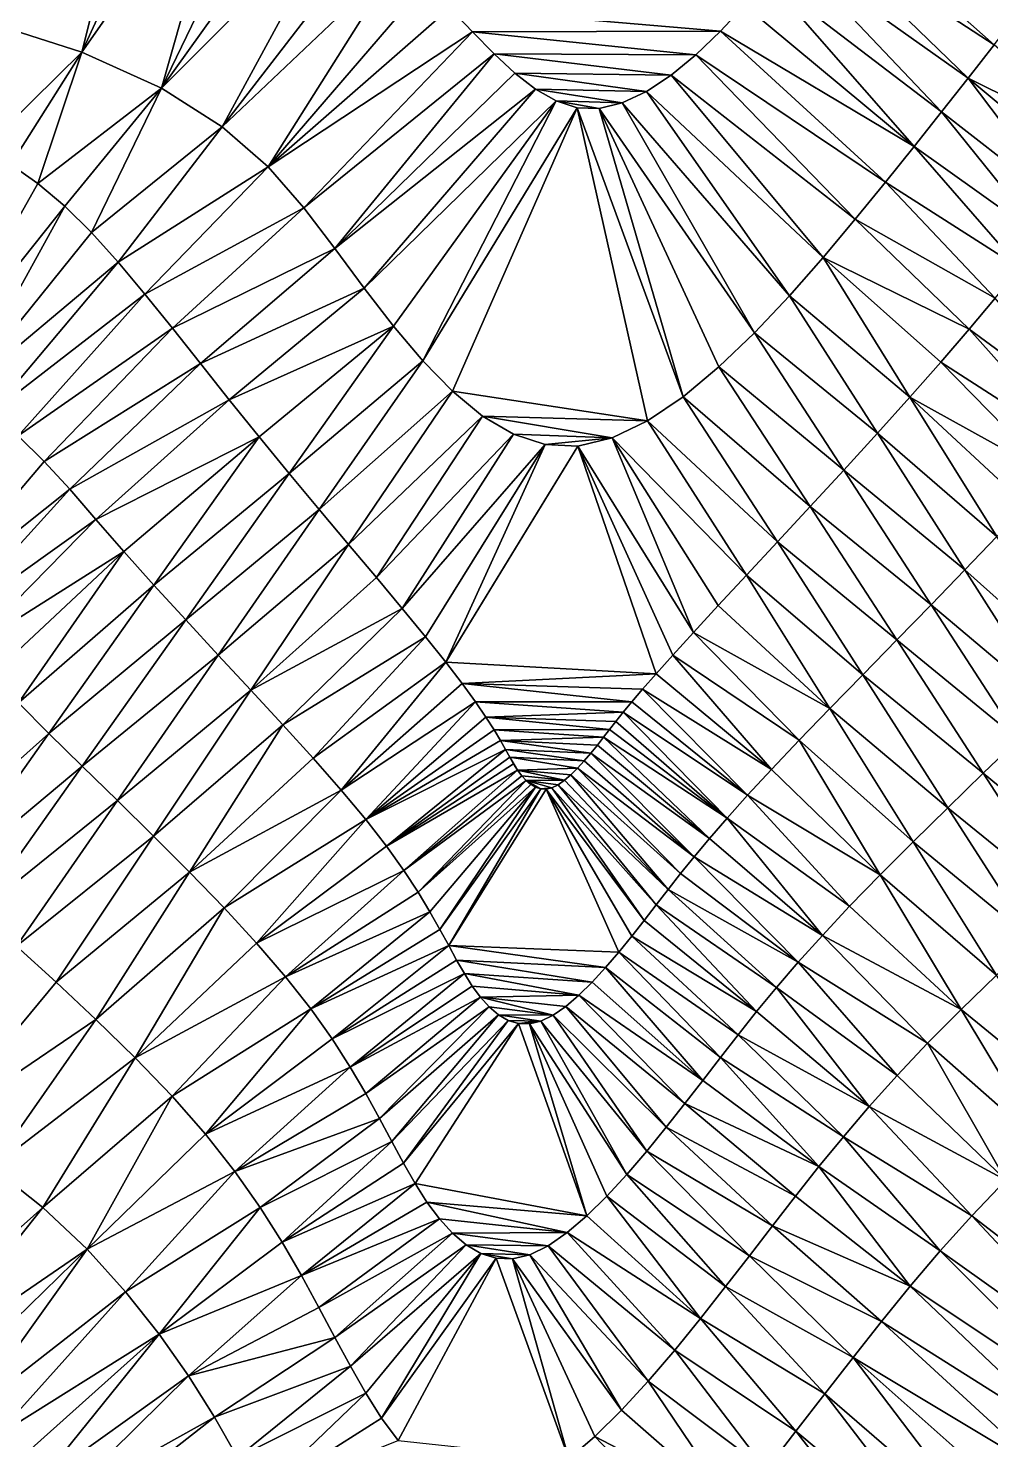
# Model space of a CAD drawing. Header units: metres. Extents: x 0 to 433, y 0 to 317.
# Drawn here: x 168.59 to 174.14, y 261.78 to 269.91 of the extents above; entities that cross this region are included whole.
import ezdxf

# ---------------------------------------------------------------- set-up
doc = ezdxf.new("R2010")
doc.units = ezdxf.units.M
doc.layers.add('TERRAIN_TIN', color=8, linetype='Continuous')

msp = doc.modelspace()

# ---------------------------------------------------------------- linework, layer by layer
at = {"layer": 'TERRAIN_TIN'}
for points in [[(168.8979, 269.7689, 5), (169.2764, 271.2809, 4), (168.2984, 269.9597, 5)], [(168.8979, 269.7689, 5), (169.5325, 271.1491, 4), (169.2764, 271.2809, 4)], [(169.5325, 271.1491, 4), (168.8979, 269.7689, 5), (169.7709, 271.0139, 4)], [(169.7709, 271.0139, 4), (168.8979, 269.7689, 5), (169.3584, 269.5602, 5)], [(169.9925, 270.876, 4), (169.7709, 271.0139, 4), (169.3584, 269.5602, 5)], [(169.9925, 270.876, 4), (169.3584, 269.5602, 5), (170.1981, 270.7358, 4)], [(169.3584, 269.5602, 5), (170.3887, 270.594, 4), (170.1981, 270.7358, 4)], [(174.1537, 269.8113, 5), (173.1977, 270.6584, 4), (173.0897, 270.5048, 4)], [(173.1977, 270.6584, 4), (174.1537, 269.8113, 5), (174.3017, 270.0019, 5)], [(170.3887, 270.594, 4), (169.3584, 269.5602, 5), (169.707, 269.3382, 5)], [(170.5652, 270.451, 4), (170.3887, 270.594, 4), (169.707, 269.3382, 5)], [(174.0044, 269.6192, 5), (173.0897, 270.5048, 4), (172.9742, 270.3491, 4)], [(174.1537, 269.8113, 5), (173.0897, 270.5048, 4), (174.0044, 269.6192, 5)], [(170.7285, 270.3076, 4), (170.5652, 270.451, 4), (169.707, 269.3382, 5)], [(172.8493, 270.1914, 4), (173.8519, 269.4241, 5), (172.9742, 270.3491, 4)], [(173.8519, 269.4241, 5), (174.0044, 269.6192, 5), (172.9742, 270.3491, 4)], [(169.9712, 269.1074, 5), (170.7285, 270.3076, 4), (169.707, 269.3382, 5)], [(170.7285, 270.3076, 4), (169.9712, 269.1074, 5), (170.8795, 270.1642, 4)], [(172.8493, 270.1914, 4), (172.7165, 270.0361, 4), (173.6941, 269.2246, 5)], [(173.8519, 269.4241, 5), (172.8493, 270.1914, 4), (173.6941, 269.2246, 5)], [(169.9712, 269.1074, 5), (171.0193, 270.0221, 4), (170.8795, 270.1642, 4)], [(171.0193, 270.0221, 4), (169.9712, 269.1074, 5), (171.15, 269.8853, 4)], [(172.5781, 269.8883, 4), (172.7165, 270.0361, 4), (171.0193, 270.0221, 4)], [(172.5781, 269.8883, 4), (171.0193, 270.0221, 4), (171.15, 269.8853, 4)], [(172.7165, 270.0361, 4), (172.5781, 269.8883, 4), (173.6941, 269.2246, 5)], [(168.3254, 269.2028, 6), (168.8979, 269.7689, 5), (168.2984, 269.9597, 5)], [(171.15, 269.8853, 4), (169.9712, 269.1074, 5), (170.1781, 268.8724, 5)], [(171.2742, 269.7587, 4), (171.15, 269.8853, 4), (170.1781, 268.8724, 5)], [(172.4362, 269.7532, 4), (172.5781, 269.8883, 4), (171.15, 269.8853, 4)], [(171.2742, 269.7587, 4), (172.4362, 269.7532, 4), (171.15, 269.8853, 4)], [(172.4362, 269.7532, 4), (173.5289, 269.019, 5), (172.5781, 269.8883, 4)], [(172.5781, 269.8883, 4), (173.5289, 269.019, 5), (173.6941, 269.2246, 5)], [(168.8979, 269.7689, 5), (168.3254, 269.2028, 6), (168.4889, 269.1207, 6)], [(168.6454, 269.0127, 6), (168.8979, 269.7689, 5), (168.4889, 269.1207, 6)], [(168.8979, 269.7689, 5), (168.6454, 269.0127, 6), (169.3584, 269.5602, 5)], [(174.8679, 269.1902, 6), (174.1537, 269.8113, 5), (174.0044, 269.6192, 5)], [(170.3552, 268.6377, 5), (171.2742, 269.7587, 4), (170.1781, 268.8724, 5)], [(171.394, 269.6469, 4), (171.2742, 269.7587, 4), (170.3552, 268.6377, 5)], [(171.394, 269.6469, 4), (172.2931, 269.636, 4), (171.2742, 269.7587, 4)], [(172.2931, 269.636, 4), (172.4362, 269.7532, 4), (171.2742, 269.7587, 4)], [(173.3543, 268.806, 5), (172.4362, 269.7532, 4), (172.2931, 269.636, 4)], [(173.5289, 269.019, 5), (172.4362, 269.7532, 4), (173.3543, 268.806, 5)], [(171.394, 269.6469, 4), (170.3552, 268.6377, 5), (171.512, 269.5548, 4)], [(172.1509, 269.5419, 4), (171.394, 269.6469, 4), (171.512, 269.5548, 4)], [(171.394, 269.6469, 4), (172.1509, 269.5419, 4), (172.2931, 269.636, 4)], [(172.2931, 269.636, 4), (172.1509, 269.5419, 4), (173.1691, 268.5857, 5)], [(173.3543, 268.806, 5), (172.2931, 269.636, 4), (173.1691, 268.5857, 5)], [(173.8519, 269.4241, 5), (174.58, 268.8568, 6), (174.0044, 269.6192, 5)], [(174.8679, 269.1902, 6), (174.0044, 269.6192, 5), (174.7206, 269.0221, 6)], [(174.0044, 269.6192, 5), (174.58, 268.8568, 6), (174.7206, 269.0221, 6)], [(168.6454, 269.0127, 6), (168.7999, 268.881, 6), (169.3584, 269.5602, 5)], [(168.7999, 268.881, 6), (168.9534, 268.7288, 6), (169.3584, 269.5602, 5)], [(169.3584, 269.5602, 5), (168.9534, 268.7288, 6), (169.707, 269.3382, 5)], [(171.512, 269.5548, 4), (170.3552, 268.6377, 5), (170.5254, 268.4082, 5)], [(171.6305, 269.487, 4), (171.512, 269.5548, 4), (170.5254, 268.4082, 5)], [(172.012, 269.4761, 4), (172.1509, 269.5419, 4), (171.512, 269.5548, 4)], [(171.6305, 269.487, 4), (172.012, 269.4761, 4), (171.512, 269.5548, 4)], [(172.1509, 269.5419, 4), (172.012, 269.4761, 4), (172.9748, 268.3648, 5)], [(172.1509, 269.5419, 4), (172.9748, 268.3648, 5), (173.1691, 268.5857, 5)], [(170.6944, 268.1902, 5), (171.6305, 269.487, 4), (170.5254, 268.4082, 5)], [(171.6305, 269.487, 4), (170.6944, 268.1902, 5), (170.8634, 267.9905, 5)], [(171.7519, 269.4484, 4), (171.6305, 269.487, 4), (170.8634, 267.9905, 5)], [(171.0339, 267.8157, 5), (171.7519, 269.4484, 4), (170.8634, 267.9905, 5)], [(171.7519, 269.4484, 4), (171.0339, 267.8157, 5), (172.1565, 267.6441, 5)], [(171.6305, 269.487, 4), (171.7519, 269.4484, 4), (171.8785, 269.4437, 4)], [(172.012, 269.4761, 4), (171.6305, 269.487, 4), (171.8785, 269.4437, 4)], [(172.3624, 267.783, 5), (171.7519, 269.4484, 4), (172.1565, 267.6441, 5)], [(171.8785, 269.4437, 4), (171.7519, 269.4484, 4), (172.3624, 267.783, 5)], [(172.012, 269.4761, 4), (171.8785, 269.4437, 4), (172.774, 268.1518, 5)], [(171.8785, 269.4437, 4), (172.569, 267.9551, 5), (172.774, 268.1518, 5)], [(171.8785, 269.4437, 4), (172.3624, 267.783, 5), (172.569, 267.9551, 5)], [(172.9748, 268.3648, 5), (172.012, 269.4761, 4), (172.774, 268.1518, 5)], [(174.4424, 268.6918, 6), (173.8519, 269.4241, 5), (173.6941, 269.2246, 5)], [(174.58, 268.8568, 6), (173.8519, 269.4241, 5), (174.4424, 268.6918, 6)], [(168.9534, 268.7288, 6), (169.1073, 268.559, 6), (169.707, 269.3382, 5)], [(169.1073, 268.559, 6), (169.9712, 269.1074, 5), (169.707, 269.3382, 5)], [(173.5289, 269.019, 5), (174.3041, 268.5244, 6), (173.6941, 269.2246, 5)], [(174.3041, 268.5244, 6), (174.4424, 268.6918, 6), (173.6941, 269.2246, 5)], [(168.0168, 267.8978, 7), (168.6454, 269.0127, 6), (168.4889, 269.1207, 6)], [(169.9712, 269.1074, 5), (169.1073, 268.559, 6), (169.2625, 268.3747, 6)], [(169.9712, 269.1074, 5), (169.2625, 268.3747, 6), (170.1781, 268.8724, 5)], [(168.7999, 268.881, 6), (168.6454, 269.0127, 6), (168.0168, 267.8978, 7)], [(173.5289, 269.019, 5), (173.3543, 268.806, 5), (174.1612, 268.3522, 6)], [(174.3041, 268.5244, 6), (173.5289, 269.019, 5), (174.1612, 268.3522, 6)], [(168.2046, 267.8027, 7), (168.7999, 268.881, 6), (168.0168, 267.8978, 7)], [(168.9534, 268.7288, 6), (168.7999, 268.881, 6), (168.2046, 267.8027, 7)], [(169.2625, 268.3747, 6), (169.4203, 268.1789, 6), (170.1781, 268.8724, 5)], [(169.4203, 268.1789, 6), (170.3552, 268.6377, 5), (170.1781, 268.8724, 5)], [(174.0101, 268.1726, 6), (173.3543, 268.806, 5), (173.1691, 268.5857, 5)], [(173.3543, 268.806, 5), (174.0101, 268.1726, 6), (174.1612, 268.3522, 6)], [(169.1073, 268.559, 6), (168.9534, 268.7288, 6), (168.2046, 267.8027, 7)], [(169.4203, 268.1789, 6), (169.5817, 267.9747, 6), (170.3552, 268.6377, 5)], [(170.3552, 268.6377, 5), (169.5817, 267.9747, 6), (170.5254, 268.4082, 5)], [(169.1073, 268.559, 6), (168.2046, 267.8027, 7), (168.3743, 267.6889, 7)], [(169.2625, 268.3747, 6), (169.1073, 268.559, 6), (168.3743, 267.6889, 7)], [(172.9748, 268.3648, 5), (173.6696, 267.7818, 6), (173.1691, 268.5857, 5)], [(173.847, 267.9829, 6), (174.0101, 268.1726, 6), (173.1691, 268.5857, 5)], [(173.6696, 267.7818, 6), (173.847, 267.9829, 6), (173.1691, 268.5857, 5)], [(169.5817, 267.9747, 6), (169.7479, 267.7651, 6), (170.5254, 268.4082, 5)], [(169.7479, 267.7651, 6), (170.6944, 268.1902, 5), (170.5254, 268.4082, 5)], [(168.5312, 267.5579, 7), (169.2625, 268.3747, 6), (168.3743, 267.6889, 7)], [(169.4203, 268.1789, 6), (169.2625, 268.3747, 6), (168.5312, 267.5579, 7)], [(173.4816, 267.573, 6), (172.9748, 268.3648, 5), (172.774, 268.1518, 5)], [(173.4816, 267.573, 6), (173.6696, 267.7818, 6), (172.9748, 268.3648, 5)], [(174.0101, 268.1726, 6), (174.7563, 267.6247, 7), (174.1612, 268.3522, 6)], [(169.4203, 268.1789, 6), (168.5312, 267.5579, 7), (168.6809, 267.4112, 7)], [(169.5817, 267.9747, 6), (169.4203, 268.1789, 6), (168.6809, 267.4112, 7)], [(170.6944, 268.1902, 5), (169.7479, 267.7651, 6), (169.9194, 267.5532, 6)], [(170.6944, 268.1902, 5), (169.9194, 267.5532, 6), (170.0933, 267.3419, 6)], [(170.8634, 267.9905, 5), (170.6944, 268.1902, 5), (170.0933, 267.3419, 6)], [(172.774, 268.1518, 5), (172.569, 267.9551, 5), (173.2882, 267.3612, 6)], [(173.4816, 267.573, 6), (172.774, 268.1518, 5), (173.2882, 267.3612, 6)], [(174.0101, 268.1726, 6), (173.847, 267.9829, 6), (174.6284, 267.4799, 7)], [(174.7563, 267.6247, 7), (174.0101, 268.1726, 6), (174.6284, 267.4799, 7)], [(169.5817, 267.9747, 6), (168.6809, 267.4112, 7), (168.8287, 267.2504, 7)], [(169.7479, 267.7651, 6), (169.5817, 267.9747, 6), (168.8287, 267.2504, 7)], [(170.2662, 267.1342, 6), (170.8634, 267.9905, 5), (170.0933, 267.3419, 6)], [(170.2662, 267.1342, 6), (171.0339, 267.8157, 5), (170.8634, 267.9905, 5)], [(173.6696, 267.7818, 6), (174.4913, 267.3262, 7), (173.847, 267.9829, 6)], [(173.847, 267.9829, 6), (174.4913, 267.3262, 7), (174.6284, 267.4799, 7)], [(172.569, 267.9551, 5), (172.3624, 267.783, 5), (173.0945, 267.1512, 6)], [(172.569, 267.9551, 5), (173.0945, 267.1512, 6), (173.2882, 267.3612, 6)], [(171.0339, 267.8157, 5), (170.2662, 267.1342, 6), (170.4347, 266.9332, 6)], [(171.0339, 267.8157, 5), (170.4347, 266.9332, 6), (171.2072, 267.6725, 5)], [(171.0339, 267.8157, 5), (171.2072, 267.6725, 5), (172.1565, 267.6441, 5)], [(168.9802, 267.077, 7), (169.7479, 267.7651, 6), (168.8287, 267.2504, 7)], [(169.7479, 267.7651, 6), (168.9802, 267.077, 7), (169.9194, 267.5532, 6)], [(172.9059, 266.9478, 6), (172.3624, 267.783, 5), (172.1565, 267.6441, 5)], [(172.3624, 267.783, 5), (172.9059, 266.9478, 6), (173.0945, 267.1512, 6)], [(173.6696, 267.7818, 6), (173.4816, 267.573, 6), (174.1696, 266.9786, 7)], [(174.3396, 267.1598, 7), (173.6696, 267.7818, 6), (174.1696, 266.9786, 7)], [(174.4913, 267.3262, 7), (173.6696, 267.7818, 6), (174.3396, 267.1598, 7)], [(170.4347, 266.9332, 6), (170.5953, 266.7418, 6), (171.2072, 267.6725, 5)], [(170.5953, 266.7418, 6), (171.3845, 267.5675, 5), (171.2072, 267.6725, 5)], [(171.2072, 267.6725, 5), (171.9539, 267.5467, 5), (172.1565, 267.6441, 5)], [(171.3845, 267.5675, 5), (171.9539, 267.5467, 5), (171.2072, 267.6725, 5)], [(171.3845, 267.5675, 5), (170.5953, 266.7418, 6), (170.7445, 266.563, 6)], [(171.5673, 267.5075, 5), (171.3845, 267.5675, 5), (170.7445, 266.563, 6)], [(171.5673, 267.5075, 5), (171.9539, 267.5467, 5), (171.3845, 267.5675, 5)], [(171.9539, 267.5467, 5), (172.7274, 266.7559, 6), (172.1565, 267.6441, 5)], [(172.7274, 266.7559, 6), (172.9059, 266.9478, 6), (172.1565, 267.6441, 5)], [(173.985, 266.7857, 7), (173.4816, 267.573, 6), (173.2882, 267.3612, 6)], [(173.4816, 267.573, 6), (173.985, 266.7857, 7), (174.1696, 266.9786, 7)], [(168.5312, 267.5579, 7), (167.9552, 266.5569, 8), (168.6809, 267.4112, 7)], [(168.9802, 267.077, 7), (169.1406, 266.8925, 7), (169.9194, 267.5532, 6)], [(169.1406, 266.8925, 7), (169.3139, 266.6988, 7), (169.9194, 267.5532, 6)], [(169.9194, 267.5532, 6), (169.3139, 266.6988, 7), (170.0933, 267.3419, 6)], [(170.8788, 266.3998, 6), (171.5673, 267.5075, 5), (170.7445, 266.563, 6)], [(170.8788, 266.3998, 6), (170.9949, 266.2551, 6), (171.5673, 267.5075, 5)], [(171.5673, 267.5075, 5), (170.9949, 266.2551, 6), (171.7569, 267.4992, 5)], [(170.9949, 266.2551, 6), (172.2068, 266.1881, 6), (171.7569, 267.4992, 5)], [(171.9539, 267.5467, 5), (171.5673, 267.5075, 5), (171.7569, 267.4992, 5)], [(172.4215, 266.4257, 6), (171.9539, 267.5467, 5), (171.7569, 267.4992, 5)], [(172.303, 266.2957, 6), (172.4215, 266.4257, 6), (171.7569, 267.4992, 5)], [(172.2068, 266.1881, 6), (172.303, 266.2957, 6), (171.7569, 267.4992, 5)], [(172.4215, 266.4257, 6), (172.5642, 266.5803, 6), (171.9539, 267.5467, 5)], [(172.5642, 266.5803, 6), (172.7274, 266.7559, 6), (171.9539, 267.5467, 5)], [(168.6809, 267.4112, 7), (167.9552, 266.5569, 8), (168.8287, 267.2504, 7)], [(169.3139, 266.6988, 7), (169.4969, 266.4988, 7), (170.0933, 267.3419, 6)], [(169.4969, 266.4988, 7), (170.2662, 267.1342, 6), (170.0933, 267.3419, 6)], [(173.0945, 267.1512, 6), (173.7911, 266.5856, 7), (173.2882, 267.3612, 6)], [(173.7911, 266.5856, 7), (173.985, 266.7857, 7), (173.2882, 267.3612, 6)], [(167.9552, 266.5569, 8), (168.0993, 266.4478, 8), (168.8287, 267.2504, 7)], [(168.0993, 266.4478, 8), (168.9802, 267.077, 7), (168.8287, 267.2504, 7)], [(169.4969, 266.4988, 7), (169.6848, 266.2958, 7), (170.2662, 267.1342, 6)], [(170.2662, 267.1342, 6), (169.6848, 266.2958, 7), (170.4347, 266.9332, 6)], [(172.9059, 266.9478, 6), (173.5933, 266.3829, 7), (173.0945, 267.1512, 6)], [(173.5933, 266.3829, 7), (173.7911, 266.5856, 7), (173.0945, 267.1512, 6)], [(168.2372, 266.3219, 8), (168.9802, 267.077, 7), (168.0993, 266.4478, 8)], [(168.9802, 267.077, 7), (168.2372, 266.3219, 8), (169.1406, 266.8925, 7)], [(169.6848, 266.2958, 7), (169.8731, 266.0929, 7), (170.4347, 266.9332, 6)], [(169.8731, 266.0929, 7), (170.5953, 266.7418, 6), (170.4347, 266.9332, 6)], [(173.397, 266.1822, 7), (172.9059, 266.9478, 6), (172.7274, 266.7559, 6)], [(172.9059, 266.9478, 6), (173.397, 266.1822, 7), (173.5933, 266.3829, 7)], [(173.985, 266.7857, 7), (174.6697, 266.1753, 8), (174.1696, 266.9786, 7)], [(168.2372, 266.3219, 8), (168.3787, 266.1792, 8), (169.1406, 266.8925, 7)], [(168.3787, 266.1792, 8), (168.5334, 266.0199, 8), (169.1406, 266.8925, 7)], [(169.1406, 266.8925, 7), (168.5334, 266.0199, 8), (169.3139, 266.6988, 7)], [(172.5642, 266.5803, 6), (173.2077, 265.9879, 7), (172.7274, 266.7559, 6)], [(173.2077, 265.9879, 7), (173.397, 266.1822, 7), (172.7274, 266.7559, 6)], [(173.7911, 266.5856, 7), (174.4884, 265.9983, 8), (173.985, 266.7857, 7)], [(173.985, 266.7857, 7), (174.4884, 265.9983, 8), (174.6697, 266.1753, 8)], [(169.3139, 266.6988, 7), (168.5334, 266.0199, 8), (168.7084, 265.8444, 8)], [(169.3139, 266.6988, 7), (168.7084, 265.8444, 8), (169.4969, 266.4988, 7)], [(170.5953, 266.7418, 6), (169.8731, 266.0929, 7), (170.7445, 266.563, 6)], [(169.8731, 266.0929, 7), (170.0568, 265.8936, 7), (170.7445, 266.563, 6)], [(170.0568, 265.8936, 7), (170.8788, 266.3998, 6), (170.7445, 266.563, 6)], [(173.2077, 265.9879, 7), (172.5642, 266.5803, 6), (172.4215, 266.4257, 6)], [(174.294, 265.81, 8), (173.7911, 266.5856, 7), (173.5933, 266.3829, 7)], [(174.4884, 265.9983, 8), (173.7911, 266.5856, 7), (174.294, 265.81, 8)], [(168.7084, 265.8444, 8), (168.9005, 265.6557, 8), (169.4969, 266.4988, 7)], [(168.9005, 265.6557, 8), (169.6848, 266.2958, 7), (169.4969, 266.4988, 7)], [(170.2314, 265.7009, 7), (170.8788, 266.3998, 6), (170.0568, 265.8936, 7)], [(170.9949, 266.2551, 6), (170.8788, 266.3998, 6), (170.2314, 265.7009, 7)], [(172.303, 266.2957, 6), (173.0307, 265.8047, 7), (172.4215, 266.4257, 6)], [(173.0307, 265.8047, 7), (173.2077, 265.9879, 7), (172.4215, 266.4257, 6)], [(173.5933, 266.3829, 7), (173.397, 266.1822, 7), (174.092, 265.6146, 8)], [(174.294, 265.81, 8), (173.5933, 266.3829, 7), (174.092, 265.6146, 8)], [(169.6848, 266.2958, 7), (168.9005, 265.6557, 8), (169.1035, 265.4573, 8)], [(169.8731, 266.0929, 7), (169.6848, 266.2958, 7), (169.1035, 265.4573, 8)], [(172.2068, 266.1881, 6), (172.8714, 265.6371, 7), (172.303, 266.2957, 6)], [(172.8714, 265.6371, 7), (173.0307, 265.8047, 7), (172.303, 266.2957, 6)], [(170.9949, 266.2551, 6), (170.2314, 265.7009, 7), (170.392, 265.5181, 7)], [(171.0902, 266.1312, 6), (170.9949, 266.2551, 6), (170.392, 265.5181, 7)], [(170.9949, 266.2551, 6), (171.0902, 266.1312, 6), (172.2068, 266.1881, 6)], [(172.2068, 266.1881, 6), (171.0902, 266.1312, 6), (172.1295, 266.0996, 6)], [(172.8714, 265.6371, 7), (172.2068, 266.1881, 6), (172.1295, 266.0996, 6)], [(171.1666, 266.0264, 6), (171.0902, 266.1312, 6), (170.392, 265.5181, 7)], [(171.0902, 266.1312, 6), (172.0675, 266.0266, 6), (172.1295, 266.0996, 6)], [(172.0675, 266.0266, 6), (171.0902, 266.1312, 6), (171.1666, 266.0264, 6)], [(173.397, 266.1822, 7), (173.2077, 265.9879, 7), (173.8881, 265.4165, 8)], [(173.397, 266.1822, 7), (173.8881, 265.4165, 8), (174.092, 265.6146, 8)], [(169.3115, 265.2527, 8), (169.8731, 266.0929, 7), (169.1035, 265.4573, 8)], [(169.8731, 266.0929, 7), (169.3115, 265.2527, 8), (170.0568, 265.8936, 7)], [(170.5339, 265.3485, 7), (171.1666, 266.0264, 6), (170.392, 265.5181, 7)], [(171.2269, 265.9384, 6), (171.1666, 266.0264, 6), (170.5339, 265.3485, 7)], [(172.0174, 265.9658, 6), (172.0675, 266.0266, 6), (171.1666, 266.0264, 6)], [(171.2269, 265.9384, 6), (172.0174, 265.9658, 6), (171.1666, 266.0264, 6)], [(172.0675, 266.0266, 6), (172.0174, 265.9658, 6), (172.7339, 265.4884, 7)], [(172.1295, 266.0996, 6), (172.0675, 266.0266, 6), (172.7339, 265.4884, 7)], [(172.8714, 265.6371, 7), (172.1295, 266.0996, 6), (172.7339, 265.4884, 7)], [(168.5334, 266.0199, 8), (167.9261, 265.1472, 9), (168.7084, 265.8444, 8)], [(171.2269, 265.9384, 6), (171.9759, 265.9138, 6), (172.0174, 265.9658, 6)], [(172.0174, 265.9658, 6), (171.9759, 265.9138, 6), (172.6162, 265.357, 7)], [(172.0174, 265.9658, 6), (172.6162, 265.357, 7), (172.7339, 265.4884, 7)], [(173.2077, 265.9879, 7), (173.0307, 265.8047, 7), (173.688, 265.2199, 8)], [(173.8881, 265.4165, 8), (173.2077, 265.9879, 7), (173.688, 265.2199, 8)], [(169.3115, 265.2527, 8), (169.5184, 265.0453, 8), (170.0568, 265.8936, 7)], [(169.5184, 265.0453, 8), (170.2314, 265.7009, 7), (170.0568, 265.8936, 7)], [(171.274, 265.8649, 6), (171.2269, 265.9384, 6), (170.5339, 265.3485, 7)], [(171.3106, 265.8036, 6), (171.274, 265.8649, 6), (170.5339, 265.3485, 7)], [(171.9394, 265.867, 6), (171.2269, 265.9384, 6), (171.274, 265.8649, 6)], [(171.9394, 265.867, 6), (171.9759, 265.9138, 6), (171.2269, 265.9384, 6)], [(171.9394, 265.867, 6), (171.274, 265.8649, 6), (171.9046, 265.8221, 6)], [(171.274, 265.8649, 6), (171.3106, 265.8036, 6), (171.9046, 265.8221, 6)], [(172.6162, 265.357, 7), (171.9394, 265.867, 6), (171.9046, 265.8221, 6)], [(171.9759, 265.9138, 6), (171.9394, 265.867, 6), (172.6162, 265.357, 7)], [(167.9261, 265.1472, 9), (168.1029, 264.99, 9), (168.7084, 265.8444, 8)], [(168.1029, 264.99, 9), (168.9005, 265.6557, 8), (168.7084, 265.8444, 8)], [(171.3397, 265.752, 6), (171.3106, 265.8036, 6), (170.5339, 265.3485, 7)], [(171.3106, 265.8036, 6), (171.8687, 265.7765, 6), (171.9046, 265.8221, 6)], [(171.8314, 265.7307, 6), (171.3106, 265.8036, 6), (171.3397, 265.752, 6)], [(171.8687, 265.7765, 6), (171.3106, 265.8036, 6), (171.8314, 265.7307, 6)], [(171.8687, 265.7765, 6), (172.5149, 265.2399, 7), (171.9046, 265.8221, 6)], [(172.5149, 265.2399, 7), (172.6162, 265.357, 7), (171.9046, 265.8221, 6)], [(173.0307, 265.8047, 7), (172.8714, 265.6371, 7), (173.4972, 265.0292, 8)], [(173.0307, 265.8047, 7), (173.4972, 265.0292, 8), (173.688, 265.2199, 8)], [(174.7968, 265.0344, 9), (174.294, 265.81, 8), (174.092, 265.6146, 8)], [(170.2314, 265.7009, 7), (169.5184, 265.0453, 8), (170.392, 265.5181, 7)], [(171.3397, 265.752, 6), (170.5339, 265.3485, 7), (170.6537, 265.1946, 7)], [(171.364, 265.7079, 6), (171.3397, 265.752, 6), (170.6537, 265.1946, 7)], [(171.3864, 265.6688, 6), (171.364, 265.7079, 6), (170.6537, 265.1946, 7)], [(171.7933, 265.6861, 6), (171.8314, 265.7307, 6), (171.3397, 265.752, 6)], [(171.364, 265.7079, 6), (171.7933, 265.6861, 6), (171.3397, 265.752, 6)], [(171.7933, 265.6861, 6), (171.364, 265.7079, 6), (171.7549, 265.6443, 6)], [(171.4093, 265.633, 6), (171.364, 265.7079, 6), (171.3864, 265.6688, 6)], [(171.364, 265.7079, 6), (171.4093, 265.633, 6), (171.7549, 265.6443, 6)], [(171.8314, 265.7307, 6), (171.7933, 265.6861, 6), (172.4267, 265.1341, 7)], [(171.8687, 265.7765, 6), (171.8314, 265.7307, 6), (172.5149, 265.2399, 7)], [(171.8314, 265.7307, 6), (172.4267, 265.1341, 7), (172.5149, 265.2399, 7)], [(168.3041, 264.8126, 9), (168.9005, 265.6557, 8), (168.1029, 264.99, 9)], [(168.9005, 265.6557, 8), (168.3041, 264.8126, 9), (169.1035, 265.4573, 8)], [(171.4093, 265.633, 6), (171.3864, 265.6688, 6), (170.6537, 265.1946, 7)], [(170.7533, 265.0556, 7), (171.4093, 265.633, 6), (170.6537, 265.1946, 7)], [(171.4332, 265.6007, 6), (171.4093, 265.633, 6), (170.7533, 265.0556, 7)], [(171.4093, 265.633, 6), (171.7166, 265.6065, 6), (171.7549, 265.6443, 6)], [(171.7166, 265.6065, 6), (171.4093, 265.633, 6), (171.6788, 265.5742, 6)], [(171.4093, 265.633, 6), (171.4332, 265.6007, 6), (171.6788, 265.5742, 6)], [(171.7166, 265.6065, 6), (172.3484, 265.0369, 7), (171.7549, 265.6443, 6)], [(172.4267, 265.1341, 7), (171.7933, 265.6861, 6), (171.7549, 265.6443, 6)], [(172.3484, 265.0369, 7), (172.4267, 265.1341, 7), (171.7549, 265.6443, 6)], [(173.4972, 265.0292, 8), (172.8714, 265.6371, 7), (172.7339, 265.4884, 7)], [(171.4584, 265.5729, 6), (171.4332, 265.6007, 6), (170.7533, 265.0556, 7)], [(170.8357, 264.9303, 7), (171.4584, 265.5729, 6), (170.7533, 265.0556, 7)], [(171.4584, 265.5729, 6), (170.8357, 264.9303, 7), (171.4849, 265.5505, 6)], [(170.8357, 264.9303, 7), (171.5129, 265.5343, 6), (171.4849, 265.5505, 6)], [(171.4332, 265.6007, 6), (171.4584, 265.5729, 6), (171.6788, 265.5742, 6)], [(171.4584, 265.5729, 6), (171.6421, 265.5488, 6), (171.6788, 265.5742, 6)], [(171.4584, 265.5729, 6), (171.5425, 265.5252, 6), (171.607, 265.5318, 6)], [(171.5129, 265.5343, 6), (171.4584, 265.5729, 6), (171.4849, 265.5505, 6)], [(171.6421, 265.5488, 6), (171.4584, 265.5729, 6), (171.607, 265.5318, 6)], [(171.4584, 265.5729, 6), (171.5129, 265.5343, 6), (171.5425, 265.5252, 6)], [(172.2077, 264.8564, 7), (171.6421, 265.5488, 6), (171.607, 265.5318, 6)], [(171.6788, 265.5742, 6), (171.6421, 265.5488, 6), (172.2765, 264.9453, 7)], [(171.6421, 265.5488, 6), (172.2077, 264.8564, 7), (172.2765, 264.9453, 7)], [(171.7166, 265.6065, 6), (171.6788, 265.5742, 6), (172.2765, 264.9453, 7)], [(172.3484, 265.0369, 7), (171.7166, 265.6065, 6), (172.2765, 264.9453, 7)], [(173.8881, 265.4165, 8), (174.5907, 264.8463, 9), (174.092, 265.6146, 8)], [(174.5907, 264.8463, 9), (174.7968, 265.0344, 9), (174.092, 265.6146, 8)], [(169.1035, 265.4573, 8), (168.3041, 264.8126, 9), (168.5221, 264.6188, 9)], [(169.3115, 265.2527, 8), (169.1035, 265.4573, 8), (168.5221, 264.6188, 9)], [(169.5184, 265.0453, 8), (169.7183, 264.8388, 8), (170.392, 265.5181, 7)], [(169.7183, 264.8388, 8), (170.5339, 265.3485, 7), (170.392, 265.5181, 7)], [(171.5129, 265.5343, 6), (170.8357, 264.9303, 7), (170.9043, 264.8173, 7)], [(170.962, 264.7152, 7), (171.5129, 265.5343, 6), (170.9043, 264.8173, 7)], [(171.5425, 265.5252, 6), (171.5129, 265.5343, 6), (170.962, 264.7152, 7)], [(171.0121, 264.6227, 7), (171.5425, 265.5252, 6), (170.962, 264.7152, 7)], [(171.5738, 265.524, 6), (171.5425, 265.5252, 6), (171.0121, 264.6227, 7)], [(171.5738, 265.524, 6), (171.0121, 264.6227, 7), (171.9923, 264.5844, 7)], [(171.5425, 265.5252, 6), (171.5738, 265.524, 6), (171.607, 265.5318, 6)], [(171.5738, 265.524, 6), (172.1387, 264.7673, 7), (171.607, 265.5318, 6)], [(172.0668, 264.676, 7), (171.5738, 265.524, 6), (171.9923, 264.5844, 7)], [(171.5738, 265.524, 6), (172.0668, 264.676, 7), (172.1387, 264.7673, 7)], [(172.1387, 264.7673, 7), (172.2077, 264.8564, 7), (171.607, 265.5318, 6)], [(172.7339, 265.4884, 7), (172.6162, 265.357, 7), (173.3214, 264.8485, 8)], [(173.4972, 265.0292, 8), (172.7339, 265.4884, 7), (173.3214, 264.8485, 8)], [(173.8881, 265.4165, 8), (173.688, 265.2199, 8), (174.3792, 264.6508, 9)], [(174.5907, 264.8463, 9), (173.8881, 265.4165, 8), (174.3792, 264.6508, 9)], [(170.5339, 265.3485, 7), (169.7183, 264.8388, 8), (169.9051, 264.6365, 8)], [(170.6537, 265.1946, 7), (170.5339, 265.3485, 7), (169.9051, 264.6365, 8)], [(172.6162, 265.357, 7), (172.5149, 265.2399, 7), (173.1648, 264.6812, 8)], [(173.3214, 264.8485, 8), (172.6162, 265.357, 7), (173.1648, 264.6812, 8)], [(168.7498, 264.4124, 9), (169.3115, 265.2527, 8), (168.5221, 264.6188, 9)], [(169.5184, 265.0453, 8), (169.3115, 265.2527, 8), (168.7498, 264.4124, 9)], [(172.5149, 265.2399, 7), (172.4267, 265.1341, 7), (173.1648, 264.6812, 8)], [(173.688, 265.2199, 8), (173.4972, 265.0292, 8), (174.1683, 264.4519, 9)], [(173.688, 265.2199, 8), (174.1683, 264.4519, 9), (174.3792, 264.6508, 9)], [(170.7533, 265.0556, 7), (170.6537, 265.1946, 7), (169.9051, 264.6365, 8)], [(172.4267, 265.1341, 7), (172.3484, 265.0369, 7), (173.0255, 264.5258, 8)], [(172.4267, 265.1341, 7), (173.0255, 264.5258, 8), (173.1648, 264.6812, 8)], [(170.0729, 264.4419, 8), (170.7533, 265.0556, 7), (169.9051, 264.6365, 8)], [(170.0729, 264.4419, 8), (170.8357, 264.9303, 7), (170.7533, 265.0556, 7)], [(169.5184, 265.0453, 8), (168.7498, 264.4124, 9), (168.98, 264.1971, 9)], [(169.7183, 264.8388, 8), (169.5184, 265.0453, 8), (168.98, 264.1971, 9)], [(173.0255, 264.5258, 8), (172.3484, 265.0369, 7), (172.2765, 264.9453, 7)], [(173.9637, 264.2536, 9), (173.4972, 265.0292, 8), (173.3214, 264.8485, 8)], [(173.4972, 265.0292, 8), (173.9637, 264.2536, 9), (174.1683, 264.4519, 9)], [(170.8357, 264.9303, 7), (170.0729, 264.4419, 8), (170.9043, 264.8173, 7)], [(172.2077, 264.8564, 7), (172.9003, 264.3801, 8), (172.2765, 264.9453, 7)], [(172.9003, 264.3801, 8), (173.0255, 264.5258, 8), (172.2765, 264.9453, 7)], [(169.7183, 264.8388, 8), (168.98, 264.1971, 9), (169.2052, 263.9766, 9)], [(169.7183, 264.8388, 8), (169.2052, 263.9766, 9), (169.9051, 264.6365, 8)], [(170.0729, 264.4419, 8), (170.2172, 264.258, 8), (170.9043, 264.8173, 7)], [(170.2172, 264.258, 8), (170.962, 264.7152, 7), (170.9043, 264.8173, 7)], [(172.2077, 264.8564, 7), (172.1387, 264.7673, 7), (172.786, 264.2417, 8)], [(172.9003, 264.3801, 8), (172.2077, 264.8564, 7), (172.786, 264.2417, 8)], [(173.9637, 264.2536, 9), (173.3214, 264.8485, 8), (173.1648, 264.6812, 8)], [(172.1387, 264.7673, 7), (172.0668, 264.676, 7), (172.786, 264.2417, 8)], [(171.0121, 264.6227, 7), (170.962, 264.7152, 7), (170.2172, 264.258, 8)], [(172.6794, 264.1081, 8), (172.0668, 264.676, 7), (171.9923, 264.5844, 7)], [(172.0668, 264.676, 7), (172.6794, 264.1081, 8), (172.786, 264.2417, 8)], [(173.0255, 264.5258, 8), (173.7714, 264.0599, 9), (173.1648, 264.6812, 8)], [(173.7714, 264.0599, 9), (173.9637, 264.2536, 9), (173.1648, 264.6812, 8)], [(168.0461, 263.5624, 10), (168.7498, 264.4124, 9), (168.5221, 264.6188, 9)], [(169.2052, 263.9766, 9), (170.0729, 264.4419, 8), (169.9051, 264.6365, 8)], [(171.0121, 264.6227, 7), (170.2172, 264.258, 8), (170.3399, 264.0849, 8)], [(171.0121, 264.6227, 7), (170.3399, 264.0849, 8), (171.0578, 264.5383, 7)], [(171.9161, 264.4954, 7), (171.0121, 264.6227, 7), (171.0578, 264.5383, 7)], [(171.0121, 264.6227, 7), (171.9161, 264.4954, 7), (171.9923, 264.5844, 7)], [(171.9161, 264.4954, 7), (172.5771, 263.9769, 8), (171.9923, 264.5844, 7)], [(172.5771, 263.9769, 8), (172.6794, 264.1081, 8), (171.9923, 264.5844, 7)], [(170.3399, 264.0849, 8), (171.1022, 264.4607, 7), (171.0578, 264.5383, 7)], [(171.1022, 264.4607, 7), (171.8392, 264.4116, 7), (171.0578, 264.5383, 7)], [(171.8392, 264.4116, 7), (171.9161, 264.4954, 7), (171.0578, 264.5383, 7)], [(172.476, 263.8459, 8), (171.9161, 264.4954, 7), (171.8392, 264.4116, 7)], [(171.9161, 264.4954, 7), (172.476, 263.8459, 8), (172.5771, 263.9769, 8)], [(172.9003, 264.3801, 8), (173.5956, 263.8739, 9), (173.0255, 264.5258, 8)], [(173.5956, 263.8739, 9), (173.7714, 264.0599, 9), (173.0255, 264.5258, 8)], [(168.7498, 264.4124, 9), (168.0461, 263.5624, 10), (168.98, 264.1971, 9)], [(169.4183, 263.7548, 9), (170.0729, 264.4419, 8), (169.2052, 263.9766, 9)], [(170.0729, 264.4419, 8), (169.4183, 263.7548, 9), (170.2172, 264.258, 8)], [(170.4445, 263.9223, 8), (171.1022, 264.4607, 7), (170.3399, 264.0849, 8)], [(171.148, 264.389, 7), (171.1022, 264.4607, 7), (170.4445, 263.9223, 8)], [(171.7626, 264.3361, 7), (171.1022, 264.4607, 7), (171.148, 264.389, 7)], [(171.1022, 264.4607, 7), (171.7626, 264.3361, 7), (171.8392, 264.4116, 7)], [(171.7626, 264.3361, 7), (172.476, 263.8459, 8), (171.8392, 264.4116, 7)], [(174.1683, 264.4519, 9), (173.9637, 264.2536, 9), (174.6572, 263.6886, 10)], [(171.1959, 264.3245, 7), (171.148, 264.389, 7), (170.4445, 263.9223, 8)], [(170.5345, 263.7697, 8), (171.1959, 264.3245, 7), (170.4445, 263.9223, 8)], [(171.2462, 264.269, 7), (171.1959, 264.3245, 7), (170.5345, 263.7697, 8)], [(171.1959, 264.3245, 7), (171.7626, 264.3361, 7), (171.148, 264.389, 7)], [(171.7626, 264.3361, 7), (171.1959, 264.3245, 7), (171.6871, 264.2715, 7)], [(171.1959, 264.3245, 7), (171.6138, 264.2207, 7), (171.6871, 264.2715, 7)], [(171.6138, 264.2207, 7), (171.1959, 264.3245, 7), (171.2462, 264.269, 7)], [(172.3728, 263.7125, 8), (171.7626, 264.3361, 7), (171.6871, 264.2715, 7)], [(172.476, 263.8459, 8), (171.7626, 264.3361, 7), (172.3728, 263.7125, 8)], [(173.4348, 263.6947, 9), (172.9003, 264.3801, 8), (172.786, 264.2417, 8)], [(173.5956, 263.8739, 9), (172.9003, 264.3801, 8), (173.4348, 263.6947, 9)], [(169.4183, 263.7548, 9), (169.6119, 263.5353, 9), (170.2172, 264.258, 8)], [(170.2172, 264.258, 8), (169.6119, 263.5353, 9), (170.3399, 264.0849, 8)], [(171.2462, 264.269, 7), (170.5345, 263.7697, 8), (170.6134, 263.6269, 8)], [(171.2992, 264.2241, 7), (171.2462, 264.269, 7), (170.6134, 263.6269, 8)], [(171.2992, 264.2241, 7), (171.6138, 264.2207, 7), (171.2462, 264.269, 7)], [(171.6138, 264.2207, 7), (172.2649, 263.5756, 8), (171.6871, 264.2715, 7)], [(172.2649, 263.5756, 8), (172.3728, 263.7125, 8), (171.6871, 264.2715, 7)], [(172.6794, 264.1081, 8), (173.4348, 263.6947, 9), (172.786, 264.2417, 8)], [(173.9637, 264.2536, 9), (173.7714, 264.0599, 9), (174.4313, 263.4786, 10)], [(174.6572, 263.6886, 10), (173.9637, 264.2536, 9), (174.4313, 263.4786, 10)], [(168.98, 264.1971, 9), (168.0461, 263.5624, 10), (168.3816, 263.3447, 10)], [(168.98, 264.1971, 9), (168.3816, 263.3447, 10), (169.2052, 263.9766, 9)], [(170.6846, 263.4933, 8), (171.2992, 264.2241, 7), (170.6134, 263.6269, 8)], [(171.2992, 264.2241, 7), (170.6846, 263.4933, 8), (171.3552, 264.1917, 7)], [(170.6846, 263.4933, 8), (170.7517, 263.3687, 8), (171.3552, 264.1917, 7)], [(170.7517, 263.3687, 8), (171.4144, 264.1735, 7), (171.3552, 264.1917, 7)], [(170.818, 263.2526, 8), (171.4144, 264.1735, 7), (170.7517, 263.3687, 8)], [(171.4144, 264.1735, 7), (170.818, 263.2526, 8), (171.8086, 263.0656, 8)], [(171.5435, 264.1866, 7), (171.2992, 264.2241, 7), (171.3552, 264.1917, 7)], [(171.5435, 264.1866, 7), (171.6138, 264.2207, 7), (171.2992, 264.2241, 7)], [(171.4144, 264.1735, 7), (171.5435, 264.1866, 7), (171.3552, 264.1917, 7)], [(171.477, 264.1712, 7), (171.5435, 264.1866, 7), (171.4144, 264.1735, 7)], [(171.477, 264.1712, 7), (171.4144, 264.1735, 7), (171.8086, 263.0656, 8)], [(171.5435, 264.1866, 7), (171.477, 264.1712, 7), (172.0389, 263.3046, 8)], [(171.477, 264.1712, 7), (171.9236, 263.179, 8), (172.0389, 263.3046, 8)], [(171.9236, 263.179, 8), (171.477, 264.1712, 7), (171.8086, 263.0656, 8)], [(171.6138, 264.2207, 7), (171.5435, 264.1866, 7), (172.1532, 263.4382, 8)], [(171.5435, 264.1866, 7), (172.0389, 263.3046, 8), (172.1532, 263.4382, 8)], [(172.2649, 263.5756, 8), (171.6138, 264.2207, 7), (172.1532, 263.4382, 8)], [(169.6119, 263.5353, 9), (170.4445, 263.9223, 8), (170.3399, 264.0849, 8)], [(172.6794, 264.1081, 8), (172.5771, 263.9769, 8), (173.2858, 263.5204, 9)], [(173.4348, 263.6947, 9), (172.6794, 264.1081, 8), (173.2858, 263.5204, 9)], [(173.7714, 264.0599, 9), (173.5956, 263.8739, 9), (174.2214, 263.2713, 10)], [(173.7714, 264.0599, 9), (174.2214, 263.2713, 10), (174.4313, 263.4786, 10)], [(169.2052, 263.9766, 9), (168.3816, 263.3447, 10), (168.6744, 263.1133, 10)], [(169.4183, 263.7548, 9), (169.2052, 263.9766, 9), (168.6744, 263.1133, 10)], [(170.4445, 263.9223, 8), (169.6119, 263.5353, 9), (169.7807, 263.3214, 9)], [(170.5345, 263.7697, 8), (170.4445, 263.9223, 8), (169.7807, 263.3214, 9)], [(172.5771, 263.9769, 8), (172.476, 263.8459, 8), (173.1453, 263.3492, 9)], [(172.5771, 263.9769, 8), (173.1453, 263.3492, 9), (173.2858, 263.5204, 9)], [(172.476, 263.8459, 8), (172.3728, 263.7125, 8), (173.1453, 263.3492, 9)], [(173.5956, 263.8739, 9), (173.4348, 263.6947, 9), (174.2214, 263.2713, 10)], [(168.9292, 262.873, 10), (169.4183, 263.7548, 9), (168.6744, 263.1133, 10)], [(169.6119, 263.5353, 9), (169.4183, 263.7548, 9), (168.9292, 262.873, 10)], [(170.5345, 263.7697, 8), (169.7807, 263.3214, 9), (170.6134, 263.6269, 8)], [(172.3728, 263.7125, 8), (172.2649, 263.5756, 8), (173.0104, 263.1792, 9)], [(172.3728, 263.7125, 8), (173.0104, 263.1792, 9), (173.1453, 263.3492, 9)], [(173.4348, 263.6947, 9), (173.2858, 263.5204, 9), (174.0265, 263.0666, 10)], [(173.4348, 263.6947, 9), (174.0265, 263.0666, 10), (174.2214, 263.2713, 10)], [(169.7807, 263.3214, 9), (169.9266, 263.1142, 9), (170.6134, 263.6269, 8)], [(169.9266, 263.1142, 9), (170.6846, 263.4933, 8), (170.6134, 263.6269, 8)], [(169.7807, 263.3214, 9), (169.6119, 263.5353, 9), (168.9292, 262.873, 10)], [(172.2649, 263.5756, 8), (172.1532, 263.4382, 8), (172.8778, 263.0085, 9)], [(173.0104, 263.1792, 9), (172.2649, 263.5756, 8), (172.8778, 263.0085, 9)], [(173.2858, 263.5204, 9), (173.1453, 263.3492, 9), (173.8441, 262.8636, 10)], [(174.0265, 263.0666, 10), (173.2858, 263.5204, 9), (173.8441, 262.8636, 10)], [(170.0533, 262.9142, 9), (170.6846, 263.4933, 8), (169.9266, 263.1142, 9)], [(170.6846, 263.4933, 8), (170.0533, 262.9142, 9), (170.7517, 263.3687, 8)], [(172.1532, 263.4382, 8), (172.0389, 263.3046, 8), (172.7443, 262.8353, 9)], [(172.8778, 263.0085, 9), (172.1532, 263.4382, 8), (172.7443, 262.8353, 9)], [(168.3816, 263.3447, 10), (167.7956, 262.3314, 11), (168.6744, 263.1133, 10)], [(170.0533, 262.9142, 9), (170.818, 263.2526, 8), (170.7517, 263.3687, 8)], [(173.0104, 263.1792, 9), (173.6712, 262.6607, 10), (173.1453, 263.3492, 9)], [(173.1453, 263.3492, 9), (173.6712, 262.6607, 10), (173.8441, 262.8636, 10)], [(169.151, 262.6287, 10), (169.7807, 263.3214, 9), (168.9292, 262.873, 10)], [(169.151, 262.6287, 10), (169.9266, 263.1142, 9), (169.7807, 263.3214, 9)], [(171.9236, 263.179, 8), (172.6068, 262.6577, 9), (172.0389, 263.3046, 8)], [(172.0389, 263.3046, 8), (172.6068, 262.6577, 9), (172.7443, 262.8353, 9)], [(174.0265, 263.0666, 10), (175.1114, 262.2304, 11), (174.2214, 263.2713, 10)], [(170.818, 263.2526, 8), (170.0533, 262.9142, 9), (170.1648, 262.7221, 9)], [(170.818, 263.2526, 8), (170.1648, 262.7221, 9), (170.8867, 263.1451, 8)], [(170.818, 263.2526, 8), (170.8867, 263.1451, 8), (171.8086, 263.0656, 8)], [(172.4631, 262.4751, 9), (171.9236, 263.179, 8), (171.8086, 263.0656, 8)], [(172.6068, 262.6577, 9), (171.9236, 263.179, 8), (172.4631, 262.4751, 9)], [(173.6712, 262.6607, 10), (173.0104, 263.1792, 9), (172.8778, 263.0085, 9)], [(167.7956, 262.3314, 11), (167.9473, 262.2017, 11), (168.6744, 263.1133, 10)], [(167.9473, 262.2017, 11), (168.9292, 262.873, 10), (168.6744, 263.1133, 10)], [(169.3442, 262.3848, 10), (169.9266, 263.1142, 9), (169.151, 262.6287, 10)], [(170.0533, 262.9142, 9), (169.9266, 263.1142, 9), (169.3442, 262.3848, 10)], [(170.1648, 262.7221, 9), (170.9586, 263.0483, 8), (170.8867, 263.1451, 8)], [(170.8867, 263.1451, 8), (171.6954, 262.9688, 8), (171.8086, 263.0656, 8)], [(170.8867, 263.1451, 8), (170.9586, 263.0483, 8), (171.6954, 262.9688, 8)], [(170.9586, 263.0483, 8), (170.1648, 262.7221, 9), (170.2648, 262.5385, 9)], [(171.0341, 262.965, 8), (170.9586, 263.0483, 8), (170.2648, 262.5385, 9)], [(170.9586, 263.0483, 8), (171.0341, 262.965, 8), (171.6954, 262.9688, 8)], [(171.6954, 262.9688, 8), (172.4631, 262.4751, 9), (171.8086, 263.0656, 8)], [(174.9576, 262.072, 11), (174.0265, 263.0666, 10), (173.8441, 262.8636, 10)], [(174.9576, 262.072, 11), (175.1114, 262.2304, 11), (174.0265, 263.0666, 10)], [(170.3571, 262.364, 9), (171.0341, 262.965, 8), (170.2648, 262.5385, 9)], [(170.3571, 262.364, 9), (171.1136, 262.8977, 8), (171.0341, 262.965, 8)], [(171.6954, 262.9688, 8), (171.0341, 262.965, 8), (171.5854, 262.8926, 8)], [(171.0341, 262.965, 8), (171.1136, 262.8977, 8), (171.5854, 262.8926, 8)], [(172.3141, 262.2919, 9), (171.6954, 262.9688, 8), (171.5854, 262.8926, 8)], [(172.4631, 262.4751, 9), (171.6954, 262.9688, 8), (172.3141, 262.2919, 9)], [(173.5046, 262.4567, 10), (172.8778, 263.0085, 9), (172.7443, 262.8353, 9)], [(173.5046, 262.4567, 10), (173.6712, 262.6607, 10), (172.8778, 263.0085, 9)], [(168.9292, 262.873, 10), (167.9473, 262.2017, 11), (168.1014, 262.0667, 11)], [(168.2535, 261.9291, 11), (168.9292, 262.873, 10), (168.1014, 262.0667, 11)], [(168.2535, 261.9291, 11), (169.151, 262.6287, 10), (168.9292, 262.873, 10)], [(170.1648, 262.7221, 9), (170.0533, 262.9142, 9), (169.3442, 262.3848, 10)], [(171.1136, 262.8977, 8), (170.3571, 262.364, 9), (170.4455, 262.1991, 9)], [(171.1975, 262.8491, 8), (171.1136, 262.8977, 8), (170.4455, 262.1991, 9)], [(171.1136, 262.8977, 8), (171.48, 262.8414, 8), (171.5854, 262.8926, 8)], [(171.1136, 262.8977, 8), (171.1975, 262.8491, 8), (171.48, 262.8414, 8)], [(171.48, 262.8414, 8), (172.1617, 262.1138, 9), (171.5854, 262.8926, 8)], [(172.1617, 262.1138, 9), (172.3141, 262.2919, 9), (171.5854, 262.8926, 8)], [(173.6712, 262.6607, 10), (174.7986, 261.9098, 11), (173.8441, 262.8636, 10)], [(174.7986, 261.9098, 11), (174.9576, 262.072, 11), (173.8441, 262.8636, 10)], [(170.5339, 262.0444, 9), (171.1975, 262.8491, 8), (170.4455, 262.1991, 9)], [(171.1975, 262.8491, 8), (170.5339, 262.0444, 9), (170.6254, 261.9011, 9)], [(171.1975, 262.8491, 8), (170.6254, 261.9011, 9), (171.2863, 262.8217, 8)], [(170.6254, 261.9011, 9), (170.7213, 261.7722, 9), (171.2863, 262.8217, 8)], [(171.2863, 262.8217, 8), (170.7213, 261.7722, 9), (171.7037, 261.666, 9)], [(171.1975, 262.8491, 8), (171.2863, 262.8217, 8), (171.3803, 262.8183, 8)], [(171.48, 262.8414, 8), (171.1975, 262.8491, 8), (171.3803, 262.8183, 8)], [(171.2863, 262.8217, 8), (171.7037, 261.666, 9), (171.3803, 262.8183, 8)], [(171.48, 262.8414, 8), (171.3803, 262.8183, 8), (172.0079, 261.9463, 9)], [(171.3803, 262.8183, 8), (171.8546, 261.7952, 9), (172.0079, 261.9463, 9)], [(171.7037, 261.666, 9), (171.8546, 261.7952, 9), (171.3803, 262.8183, 8)], [(172.1617, 262.1138, 9), (171.48, 262.8414, 8), (172.0079, 261.9463, 9)], [(172.6068, 262.6577, 9), (173.3414, 262.2503, 10), (172.7443, 262.8353, 9)], [(173.3414, 262.2503, 10), (173.5046, 262.4567, 10), (172.7443, 262.8353, 9)], [(169.5132, 262.1434, 10), (170.1648, 262.7221, 9), (169.3442, 262.3848, 10)], [(170.1648, 262.7221, 9), (169.5132, 262.1434, 10), (170.2648, 262.5385, 9)], [(169.151, 262.6287, 10), (168.2535, 261.9291, 11), (168.3992, 261.7919, 11)], [(169.3442, 262.3848, 10), (169.151, 262.6287, 10), (168.3992, 261.7919, 11)], [(173.1784, 262.0401, 10), (172.6068, 262.6577, 9), (172.4631, 262.4751, 9)], [(172.6068, 262.6577, 9), (173.1784, 262.0401, 10), (173.3414, 262.2503, 10)], [(173.6712, 262.6607, 10), (173.5046, 262.4567, 10), (174.6346, 261.7443, 11)], [(174.7986, 261.9098, 11), (173.6712, 262.6607, 10), (174.6346, 261.7443, 11)], [(169.5132, 262.1434, 10), (170.3571, 262.364, 9), (170.2648, 262.5385, 9)], [(172.4631, 262.4751, 9), (172.3141, 262.2919, 9), (173.0126, 261.8248, 10)], [(173.1784, 262.0401, 10), (172.4631, 262.4751, 9), (173.0126, 261.8248, 10)], [(174.466, 261.5757, 11), (173.5046, 262.4567, 10), (173.3414, 262.2503, 10)], [(173.5046, 262.4567, 10), (174.466, 261.5757, 11), (174.6346, 261.7443, 11)], [(168.5342, 261.6577, 11), (169.3442, 262.3848, 10), (168.3992, 261.7919, 11)], [(168.6553, 261.5288, 11), (169.3442, 262.3848, 10), (168.5342, 261.6577, 11)], [(169.5132, 262.1434, 10), (169.3442, 262.3848, 10), (168.6553, 261.5288, 11)], [(170.3571, 262.364, 9), (169.5132, 262.1434, 10), (169.6622, 261.9062, 10)], [(170.4455, 262.1991, 9), (170.3571, 262.364, 9), (169.6622, 261.9062, 10)], [(172.1617, 262.1138, 9), (172.8409, 261.6029, 10), (172.3141, 262.2919, 9)], [(172.3141, 262.2919, 9), (172.8409, 261.6029, 10), (173.0126, 261.8248, 10)], [(173.1784, 262.0401, 10), (174.1163, 261.2302, 11), (173.3414, 262.2503, 10)], [(174.1163, 261.2302, 11), (174.2931, 261.4042, 11), (173.3414, 262.2503, 10)], [(174.2931, 261.4042, 11), (174.466, 261.5757, 11), (173.3414, 262.2503, 10)], [(169.5132, 262.1434, 10), (168.6553, 261.5288, 11), (168.765, 261.404, 11)], [(169.6622, 261.9062, 10), (169.5132, 262.1434, 10), (168.765, 261.404, 11)], [(169.7951, 261.6745, 10), (170.4455, 262.1991, 9), (169.6622, 261.9062, 10)], [(170.5339, 262.0444, 9), (170.4455, 262.1991, 9), (169.7951, 261.6745, 10)], [(169.9162, 261.4502, 10), (170.5339, 262.0444, 9), (169.7951, 261.6745, 10)], [(170.5339, 262.0444, 9), (169.9162, 261.4502, 10), (170.6254, 261.9011, 9)], [(172.6612, 261.3747, 10), (172.1617, 262.1138, 9), (172.0079, 261.9463, 9)], [(172.8409, 261.6029, 10), (172.1617, 262.1138, 9), (172.6612, 261.3747, 10)], [(173.9361, 261.054, 11), (173.1784, 262.0401, 10), (173.0126, 261.8248, 10)], [(173.1784, 262.0401, 10), (173.9361, 261.054, 11), (174.1163, 261.2302, 11)], [(168.8669, 261.2814, 11), (169.6622, 261.9062, 10), (168.765, 261.404, 11)], [(168.8669, 261.2814, 11), (169.7951, 261.6745, 10), (169.6622, 261.9062, 10)], [(170.6254, 261.9011, 9), (169.9162, 261.4502, 10), (170.7213, 261.7722, 9)], [(171.8546, 261.7952, 9), (172.6612, 261.3747, 10), (172.0079, 261.9463, 9)], [(172.475, 261.1457, 10), (171.8546, 261.7952, 9), (171.7037, 261.666, 9)], [(171.8546, 261.7952, 9), (172.475, 261.1457, 10), (172.6612, 261.3747, 10)], [(172.8409, 261.6029, 10), (173.7527, 260.8758, 11), (173.0126, 261.8248, 10)], [(173.7527, 260.8758, 11), (173.9361, 261.054, 11), (173.0126, 261.8248, 10)]]:
    msp.add_3dface(points, dxfattribs=at)

doc.saveas('drawing.dxf')
